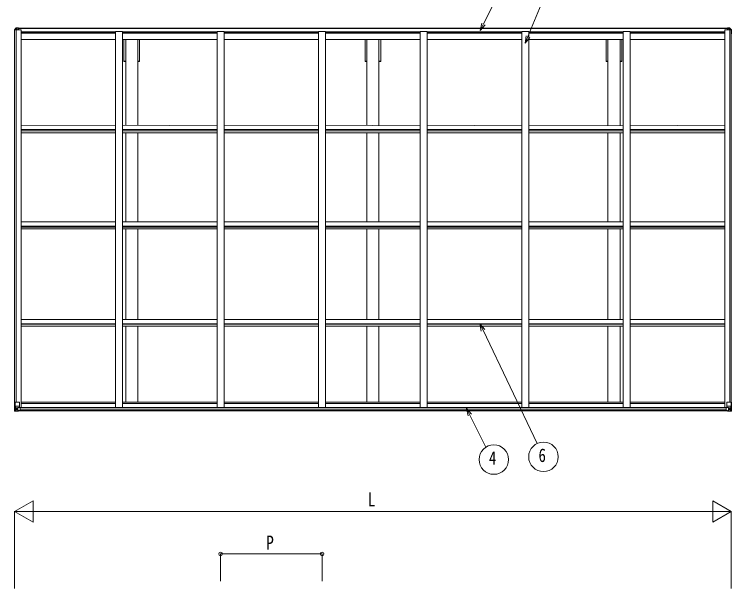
# Model space of a CAD drawing. Units: millimetres, scale not verified. Extents: x -12615 to 12615, y -8910 to 8910.
# Drawn here: x -1430 to 3628, y -1226 to 2825 of the extents above; entities that cross this region are included whole.
import ezdxf
from ezdxf.enums import TextEntityAlignment as Align

# ---------------------------------------------------------------- set-up
doc = ezdxf.new("R2010")
doc.units = ezdxf.units.MM
doc.header["$LTSCALE"] = 30
doc.layers.add('0-3_YKK_11', color=134, linetype='Continuous')
for name, color, linetype, lineweight in [('0-5_YKK_13', 120, 'Continuous', 18), ('0-6_YKK_A1', 120, 'Continuous', 18), ('0-7_YKK_D', 200, 'Continuous', 18)]:
    doc.layers.add(name, color=color, linetype=linetype, lineweight=lineweight)
doc.styles.add('ＭＳ ゴシック', font='')
doc.styles.get('ＭＳ ゴシック').set_extended_font_data('MS Gothic')

msp = doc.modelspace()

# ---------------------------------------------------------------- linework, layer by layer
at = {"layer": '0-3_YKK_11'}
for p, q in [((-644.14, 2492.1), (-656.64, 2492.1)), ((-546.64, 2492.1), (-559.14, 2492.1)), ((1055.86, 2492.1), (1043.36, 2492.1)), ((1153.36, 2492.1), (1140.86, 2492.1)), ((2755.86, 2492.1), (2743.36, 2492.1)), ((2853.36, 2492.1), (2840.86, 2492.1))]:
    msp.add_line(p, q, dxfattribs=at)
at = {"layer": '0-5_YKK_13'}
for p, q in [((-1429.64, 2715.85), (-1429.64, 2716.37)), ((-1429.64, 2714.51), (-1429.64, 2715.85)), ((-1429.64, 2704.01), (-1429.64, 2714.51)), ((-1429.41, 2717.01), (-1419.44, 2728.97)), ((-1427.64, 2714.01), (-1429.14, 2714.01)), ((-1428.14, 2711.01), (-1427.64, 2714.01)), ((-1428.14, 2711.01), (-1428.14, 2704.01)), ((-1427.64, 2704.01), (-1428.14, 2704.01)), ((-1418.74, 2729.33), (-1407.64, 2730.01)), ((-1415.12, 2723.8), (-1415.12, 2724.76)), ((-1407.64, 2730.01), (-1401.68, 2730.37)), ((-1401.68, 2730.37), (-1401.67, 2730.37)), ((-1401.14, 2729.87), (-1401.14, 2715.6)), ((3597.86, 2729.87), (3597.86, 2715.6)), ((3598.4, 2730.37), (3598.39, 2730.37)), ((3604.36, 2730.01), (3598.4, 2730.37)), ((3615.45, 2729.33), (3604.36, 2730.01)), ((3611.83, 2723.8), (3611.83, 2724.76)), ((3626.13, 2717.01), (3616.16, 2728.97)), ((3624.36, 2714.01), (3625.86, 2714.01)), ((3624.86, 2711.01), (3624.36, 2714.01)), ((3624.36, 2704.01), (3624.86, 2704.01)), ((3624.86, 2711.01), (3624.86, 2704.01)), ((3626.36, 2715.85), (3626.36, 2716.37)), ((3626.36, 2714.51), (3626.36, 2715.85)), ((3626.36, 2704.01), (3626.36, 2714.51)), ((-1427.7, 88.78), (-1394.7, 88.78)), ((-1427.7, 28.07), (-1427.7, 88.78)), ((-1424.86, 88.78), (-1424.86, 28.19)), ((-1424.31, 61.9), (-1417.7, 62.11)), ((-1424.31, 61.9), (-1420.17, 49.81)), ((-1417.7, 62.11), (-1393.7, 62.11)), ((-1405.7, 52.56), (-1399.2, 52.56)), ((-1405.7, 52.56), (-1405.7, 25.78)), ((-1394.53, 54.42), (-1404.88, 52.77)), ((-1404.88, 52.77), (-1404.88, 52.56)), ((-1402.18, 52.56), (-1394.53, 53.79)), ((-1399.2, 52.56), (-1390.2, 52.53)), ((-1394.53, 53.79), (-1394.53, 54.42)), ((-1393.7, 87.78), (-1393.7, 54.68)), ((-1389.2, 51.62), (-1389.2, 31.47)), ((3589.4, 51.62), (3589.4, 31.47)), ((3599.4, 52.56), (3590.4, 52.53)), ((3593.9, 87.78), (3593.9, 54.68)), ((3617.9, 62.11), (3593.9, 62.11)), ((3594.72, 54.42), (3605.07, 52.77)), ((3594.72, 53.79), (3594.72, 54.42)), ((3602.37, 52.56), (3594.72, 53.79)), ((3627.9, 88.78), (3594.9, 88.78)), ((3605.9, 52.56), (3599.4, 52.56)), ((3605.07, 52.77), (3605.07, 52.56)), ((3605.9, 52.56), (3605.9, 25.78)), ((3624.51, 61.9), (3617.9, 62.11)), ((3624.51, 61.9), (3620.36, 49.81)), ((3625.05, 88.78), (3625.05, 28.19)), ((3627.9, 28.07), (3627.9, 88.78)), ((-1426.77, 27.11), (-1426.77, 27.06)), ((-1417.8, 26.68), (-1425.72, 27.15)), ((-1424.86, 28.12), (-1424.86, 28.19)), ((-1420.89, 31.57), (-1423.63, 27.9)), ((-1417.7, 48.58), (-1420.04, 48.55)), ((-1420.04, 48.55), (-1420.04, 35.07)), ((-1420.04, 35.07), (-1417.7, 35.02)), ((-1417.7, 48.58), (-1417.7, 48.58)), ((-1405.7, 48.58), (-1417.7, 48.58)), ((-1417.7, 35.02), (-1405.7, 35.02)), ((-1405.7, 25.89), (-1417.7, 26.67)), ((-1413.18, 42.22), (-1413.18, 43.18)), ((-1399.2, 25.38), (-1399.2, 31.32)), ((-1390.2, 30.75), (-1399.2, 30.7)), ((3590.4, 30.75), (3599.4, 30.7)), ((3599.4, 25.38), (3599.4, 31.32)), ((3605.9, 48.58), (3617.9, 48.58)), ((3617.9, 35.02), (3605.9, 35.02)), ((3605.9, 25.89), (3617.9, 26.67)), ((3613.38, 42.22), (3613.38, 43.18)), ((3617.9, 48.58), (3617.9, 48.58)), ((3617.9, 48.58), (3620.23, 48.55)), ((3620.23, 35.07), (3617.9, 35.02)), ((3617.99, 26.68), (3625.91, 27.15)), ((3620.23, 48.55), (3620.23, 35.07)), ((3621.08, 31.57), (3623.82, 27.9)), ((3625.05, 28.12), (3625.05, 28.19)), ((3626.96, 27.11), (3626.96, 27.06))]:
    msp.add_line(p, q, dxfattribs=at)
for points in [[(-1416.08, 2721.88), (-1417.04, 2721.88), (-1417.04, 2722.84), (-1416.08, 2722.84)], [(-1415.12, 2724.76), (-1414.16, 2724.76), (-1414.16, 2723.8)], [(-1414.16, 2720.92), (-1414.16, 2719.96), (-1415.12, 2719.96), (-1415.12, 2720.92)], [(-1413.2, 2722.84), (-1412.24, 2722.84), (-1412.24, 2721.88), (-1413.2, 2721.88)], [(3609.91, 2722.84), (3608.95, 2722.84), (3608.95, 2721.88), (3609.91, 2721.88)], [(3611.83, 2724.76), (3610.87, 2724.76), (3610.87, 2723.8)], [(3610.87, 2720.92), (3610.87, 2719.96), (3611.83, 2719.96), (3611.83, 2720.92)], [(3612.79, 2721.88), (3613.75, 2721.88), (3613.75, 2722.84), (3612.79, 2722.84)], [(-1426.77, 27.06), (-1417.7, 26.51), (-1399.2, 25.38)], [(-1414.14, 40.3), (-1415.1, 40.3), (-1415.1, 41.26), (-1414.14, 41.26)], [(-1413.18, 43.18), (-1412.22, 43.18), (-1412.22, 42.22)], [(-1412.22, 39.34), (-1412.22, 38.38), (-1413.18, 38.38), (-1413.18, 39.34)], [(-1411.26, 41.26), (-1410.3, 41.26), (-1410.3, 40.3), (-1411.26, 40.3)], [(-1389.2, 31.47), (-1389.22, 31.36), (-1399.2, 31.32)], [(3589.4, 31.47), (3589.41, 31.36), (3599.4, 31.32)], [(3626.96, 27.06), (3617.9, 26.51), (3599.4, 25.38)], [(3611.46, 41.26), (3610.5, 41.26), (3610.5, 40.3), (3611.46, 40.3)], [(3613.38, 43.18), (3612.42, 43.18), (3612.42, 42.22)], [(3612.42, 39.34), (3612.42, 38.38), (3613.38, 38.38), (3613.38, 39.34)], [(3614.34, 40.3), (3615.3, 40.3), (3615.3, 41.26), (3614.34, 41.26)]]:
    msp.add_lwpolyline(points, dxfattribs=at)
for centre in [(-1414.64, 2722.36), (3611.35, 2722.36), (-1412.7, 40.78), (3612.9, 40.78)]:
    msp.add_circle(centre, 5.3, dxfattribs=at)
for centre, radius, start, end in [((-1428.64, 2716.37), 1, 140.19443, 180), ((-1429.14, 2714.51), 0.5, 180, 270), ((-1227.64, 2704.01), 202, 180, 188.0693), ((-1227.64, 2704.01), 200.5, 180, 184.04721), ((-1418.67, 2728.33), 1, 93.5, 140.19443), ((-1416.08, 2723.8), 0.96, 270, 0), ((-1416.08, 2720.92), 0.96, 0, 90), ((-1413.2, 2723.8), 0.96, 180, 270), ((-1413.2, 2720.92), 0.96, 90, 180), ((-1401.65, 2729.87), 0.497, 1.37294, 93.05591), ((-1401.64, 2729.87), 0.5, 0, 93.5), ((3598.36, 2729.87), 0.5, 86.5, 180), ((3598.37, 2729.87), 0.497, 86.94409, 178.62706), ((3609.91, 2723.8), 0.96, 270, 0), ((3609.91, 2720.92), 0.96, 0, 90), ((3612.79, 2723.8), 0.96, 180, 270), ((3612.79, 2720.92), 0.96, 90, 180), ((3615.39, 2728.33), 1, 39.80557, 86.5), ((3424.36, 2704.01), 202, 351.9307, 0), ((3424.36, 2704.01), 200.5, 355.95279, 0), ((3625.86, 2714.51), 0.5, 270, 0), ((3625.36, 2716.37), 1, 0, 39.80557), ((-1404.77, 51.84), 0.937, 96.73234, 129.06602), ((-1394.7, 87.78), 1, 0, 90), ((-1394.64, 55.35), 0.937, 276.73234, 357.67791), ((-1394.64, 54.72), 0.937, 276.73234, 357.67791), ((3594.83, 55.35), 0.937, 182.32209, 263.26766), ((3594.83, 54.72), 0.937, 182.32209, 263.26766), ((3594.9, 87.78), 1, 90, 180), ((3604.96, 51.84), 0.937, 50.93398, 83.26766), ((-1426.71, 28.11), 0.999, 180.04917, 266.5576), ((-1426.71, 28.07), 0.999, 180.04917, 266.5576), ((-1426.7, 28.06), 1, 179.99921, 266.49983), ((-1425.55, 14.46), 12.7, 84.89689, 90.75534), ((-1423.58, 28.07), 1.28, 177.54105, 228.82169), ((-1414.14, 42.22), 0.96, 270, 0), ((-1414.14, 39.34), 0.96, 0, 90), ((-1411.26, 42.22), 0.96, 180, 270), ((-1411.26, 39.34), 0.96, 90, 180), ((3611.46, 42.22), 0.96, 270, 0), ((3611.46, 39.34), 0.96, 0, 90), ((3614.34, 42.22), 0.96, 180, 270), ((3614.34, 39.34), 0.96, 90, 180), ((3623.77, 28.07), 1.28, 311.17831, 2.45895), ((3625.74, 14.46), 12.7, 89.24466, 95.10311), ((3626.9, 28.11), 0.999, 273.4424, 359.95083), ((3626.9, 28.07), 0.999, 273.4424, 359.95083), ((3626.9, 28.06), 1, 273.50017, 0.00079)]:
    msp.add_arc(centre, radius, start, end, dxfattribs=at)
for centre, major_axis, ratio, start_param, end_param in [((-1402.14, 2729.84), (-1, -0.03), 0.086742, 3.1389198, 3.3131239), ((3598.86, 2729.84), (1, -0.03), 0.086742, 2.9700614, 3.1442655), ((-1423.59, 59.55), (0.85, -2.32), 0.403757, 3.0087805, 3.9744392), ((-1390.2, 51.62), (1, -0.021), 0.906239, 0.0187047, 1.589501), ((3590.4, 51.62), (-1, -0.021), 0.906239, 4.6936843, 6.2644806), ((3623.79, 59.55), (-0.85, -2.32), 0.403757, 2.3087461, 3.2744049), ((-1424.77, 26.99), (2, -0.12), 0.060933, 2.0712557, 3.1453404), ((-1225.77, 14.75), (201, -12.36), 0.060933, 3.1453404, 3.145839), ((-1424.57, 30.08), (-0.02, -3), 0.466854, 0.125683, 0.7596956), ((-1422.91, 35.16), (0.03, -5), 0.573921, 0.7672717, 1.551125), ((-1421.44, 48.52), (0, -3), 0.468246, 1.5772882, 2.0127935), ((-1499.45, 35.02), (81.75, 0), 0.061163, 6.2824128, 6.2831853), ((-1390.2, 31.46), (1, 0.012), 0.707053, 4.7036637, 6.124411), ((3590.4, 31.46), (-1, 0.012), 0.707053, 0.1587743, 1.5795216), ((3699.64, 35.02), (-81.75, 0), 0.061163, 0, 0.0007725), ((3621.63, 48.52), (0, -3), 0.468246, 4.2703918, 4.7058971), ((3623.1, 35.16), (-0.03, -5), 0.573921, 4.7320603, 5.5159136), ((3624.77, 30.08), (0.02, -3), 0.466854, 5.5234897, 6.1575023), ((3624.96, 26.99), (-2, -0.12), 0.060933, 3.1378449, 4.2119296), ((3425.96, 14.75), (-201, -12.36), 0.060933, 3.1373463, 3.1378449)]:
    msp.add_ellipse(centre, major_axis=major_axis, ratio=ratio, start_param=start_param, end_param=end_param, dxfattribs=at)
at = {"layer": '0-6_YKK_A1'}
for p, q in [((-1427.64, 88.78), (-1427.64, 2715.6)), ((-1427.64, 2715.6), (-1382.64, 2715.6)), ((-1417.94, 88.78), (-1417.94, 2715.6)), ((-1401.14, 2727.6), (3597.86, 2727.6)), ((-1401.14, 2726.2), (3597.86, 2726.2)), ((-1382.64, 52.76), (-1382.64, 2715.6)), ((-1382.64, 2702.06), (-716.64, 2702.06)), ((-1382.64, 2700.6), (-716.64, 2700.6)), ((-1382.64, 2692.6), (-716.64, 2692.6)), ((-716.64, 52.76), (-716.64, 2704.6)), ((-716.64, 2704.6), (-666.64, 2704.6)), ((-666.64, 52.76), (-666.64, 2704.6)), ((-666.64, 2702.06), (-0.64, 2702.06)), ((-666.64, 2700.6), (-0.64, 2700.6)), ((-666.64, 2692.6), (-0.64, 2692.6)), ((-0.64, 52.76), (-0.64, 2704.6)), ((-0.64, 2704.6), (49.36, 2704.6)), ((49.36, 52.76), (49.36, 2704.6)), ((49.36, 2702.06), (715.36, 2702.06)), ((49.36, 2700.6), (715.36, 2700.6)), ((49.36, 2692.6), (715.36, 2692.6)), ((715.36, 52.76), (715.36, 2704.6)), ((715.36, 2704.6), (765.36, 2704.6)), ((765.36, 52.76), (765.36, 2704.6)), ((765.36, 2702.06), (1431.36, 2702.06)), ((765.36, 2700.6), (1431.36, 2700.6)), ((765.36, 2692.6), (1431.36, 2692.6)), ((1431.36, 52.76), (1431.36, 2704.6)), ((1431.36, 2704.6), (1481.36, 2704.6)), ((1481.36, 52.76), (1481.36, 2704.6)), ((1481.36, 2702.06), (2147.36, 2702.06)), ((1481.36, 2700.6), (2147.36, 2700.6)), ((1481.36, 2692.6), (2147.36, 2692.6)), ((2147.36, 52.76), (2147.36, 2704.6)), ((2147.36, 2704.6), (2197.36, 2704.6)), ((2197.36, 52.76), (2197.36, 2704.6)), ((2197.36, 2702.06), (2863.36, 2702.06)), ((2197.36, 2700.6), (2863.36, 2700.6)), ((2197.36, 2692.6), (2863.36, 2692.6)), ((2863.36, 52.76), (2863.36, 2704.6)), ((2863.36, 2704.6), (2913.36, 2704.6)), ((2913.36, 52.76), (2913.36, 2704.6)), ((2913.36, 2702.06), (3579.36, 2702.06)), ((2913.36, 2700.6), (3579.36, 2700.6)), ((2913.36, 2692.6), (3579.36, 2692.6)), ((3579.36, 52.76), (3579.36, 2715.6)), ((3624.36, 2715.6), (3579.36, 2715.6)), ((3614.66, 88.78), (3614.66, 2715.6)), ((3624.36, 88.78), (3624.36, 2715.6)), ((-1382.64, 2649), (-716.64, 2649)), ((-1382.64, 2647.6), (-716.64, 2647.6)), ((-666.64, 2649), (-0.64, 2649)), ((-666.64, 2647.6), (-0.64, 2647.6)), ((-656.64, 2647.6), (-656.64, 2492.1)), ((-644.14, 2042.81), (-644.14, 2647.6)), ((-559.14, 2042.55), (-559.14, 2647.6)), ((-546.64, 2647.6), (-546.64, 2492.1)), ((49.36, 2649), (715.36, 2649)), ((49.36, 2647.6), (715.36, 2647.6)), ((765.36, 2649), (1431.36, 2649)), ((765.36, 2647.6), (1431.36, 2647.6)), ((1043.36, 2647.6), (1043.36, 2492.1)), ((1055.86, 2042.81), (1055.86, 2647.6)), ((1140.86, 2042.55), (1140.86, 2647.6)), ((1153.36, 2647.6), (1153.36, 2492.1)), ((1481.36, 2649), (2147.36, 2649)), ((1481.36, 2647.6), (2147.36, 2647.6)), ((2197.36, 2649), (2863.36, 2649)), ((2197.36, 2647.6), (2863.36, 2647.6)), ((2743.36, 2647.6), (2743.36, 2492.1)), ((2755.86, 2042.81), (2755.86, 2647.6)), ((2840.86, 2042.55), (2840.86, 2647.6)), ((2853.36, 2647.6), (2853.36, 2492.1)), ((2913.36, 2649), (3579.36, 2649)), ((2913.36, 2647.6), (3579.36, 2647.6)), ((-1382.24, 2043.01), (-716.64, 2039.8)), ((-666.64, 2043.01), (-0.64, 2039.8)), ((49.36, 2043.01), (715.36, 2039.8)), ((765.36, 2043.01), (1431.36, 2039.8)), ((1481.36, 2043.01), (2147.36, 2039.8)), ((2197.36, 2043.01), (2863.36, 2039.8)), ((2913.36, 2043.01), (3579.36, 2039.8)), ((-1382.24, 2012.97), (-716.64, 2012.97)), ((-1382.24, 2002.75), (-716.64, 2002.75)), ((-1382.24, 1989.95), (-716.64, 1989.95)), ((-666.64, 2012.97), (-0.64, 2012.97)), ((-666.64, 2002.75), (-0.64, 2002.75)), ((-666.64, 1989.95), (-0.64, 1989.95)), ((-644.14, 1361.39), (-644.14, 1989.88)), ((-559.14, 1361.39), (-559.14, 1989.88)), ((49.36, 2012.97), (715.36, 2012.97)), ((49.36, 2002.75), (715.36, 2002.75)), ((49.36, 1989.95), (715.36, 1989.95)), ((765.36, 2012.97), (1431.36, 2012.97)), ((765.36, 2002.75), (1431.36, 2002.75)), ((765.36, 1989.95), (1431.36, 1989.95)), ((1055.86, 1361.39), (1055.86, 1989.88)), ((1140.86, 1361.39), (1140.86, 1989.88)), ((1481.36, 2012.97), (2147.36, 2012.97)), ((1481.36, 2002.75), (2147.36, 2002.75)), ((1481.36, 1989.95), (2147.36, 1989.95)), ((2197.36, 2012.97), (2863.36, 2012.97)), ((2197.36, 2002.75), (2863.36, 2002.75)), ((2197.36, 1989.95), (2863.36, 1989.95)), ((2755.86, 1361.39), (2755.86, 1989.88)), ((2840.86, 1361.39), (2840.86, 1989.88)), ((2913.36, 2012.97), (3579.36, 2012.97)), ((2913.36, 2002.75), (3579.36, 2002.75)), ((2913.36, 1989.95), (3579.36, 1989.95)), ((-1382.24, 1361.4), (-716.64, 1361.4)), ((-1382.24, 1332.01), (-716.64, 1332.01)), ((-1382.24, 1324.74), (-716.64, 1324.74)), ((-666.64, 1361.4), (-0.64, 1361.4)), ((-666.64, 1332.01), (-0.64, 1332.01)), ((-666.64, 1324.74), (-0.64, 1324.74)), ((49.36, 1361.4), (715.36, 1361.4)), ((49.36, 1332.01), (715.36, 1332.01)), ((49.36, 1324.74), (715.36, 1324.74)), ((765.36, 1361.4), (1431.36, 1361.4)), ((765.36, 1332.01), (1431.36, 1332.01)), ((765.36, 1324.74), (1431.36, 1324.74)), ((1481.36, 1361.4), (2147.36, 1361.4)), ((1481.36, 1332.01), (2147.36, 1332.01)), ((1481.36, 1324.74), (2147.36, 1324.74)), ((2197.36, 1361.4), (2863.36, 1361.4)), ((2197.36, 1332.01), (2863.36, 1332.01)), ((2197.36, 1324.74), (2863.36, 1324.74)), ((2913.36, 1361.4), (3579.36, 1361.4)), ((2913.36, 1332.01), (3579.36, 1332.01)), ((2913.36, 1324.74), (3579.36, 1324.74)), ((-1382.24, 1311.81), (-716.64, 1311.81)), ((-666.64, 1311.81), (-0.64, 1311.81)), ((-644.14, 672.31), (-644.14, 1311.76)), ((-559.14, 672.31), (-559.14, 1311.76)), ((49.36, 1311.81), (715.36, 1311.81)), ((765.36, 1311.81), (1431.36, 1311.81)), ((1055.86, 672.31), (1055.86, 1311.76)), ((1140.86, 672.31), (1140.86, 1311.76)), ((1481.36, 1311.81), (2147.36, 1311.81)), ((2197.36, 1311.81), (2863.36, 1311.81)), ((2755.86, 672.31), (2755.86, 1311.76)), ((2840.86, 672.31), (2840.86, 1311.76)), ((2913.36, 1311.81), (3579.36, 1311.81)), ((-716.64, 672.32), (-1382.24, 672.32)), ((-0.64, 672.32), (-666.64, 672.32)), ((715.36, 672.32), (49.36, 672.32)), ((1431.36, 672.32), (765.36, 672.32)), ((2147.36, 672.32), (1481.36, 672.32)), ((2863.36, 672.32), (2197.36, 672.32)), ((3579.36, 672.32), (2913.36, 672.32)), ((-1382.24, 642.53), (-716.64, 642.53)), ((-1382.24, 638.63), (-716.64, 638.63)), ((-1382.24, 625.65), (-716.64, 625.65)), ((-666.64, 642.53), (-0.64, 642.53)), ((-666.64, 638.63), (-0.64, 638.63)), ((-666.64, 625.65), (-0.64, 625.65)), ((-644.14, 89.99), (-644.14, 625.61)), ((-559.14, 89.99), (-559.14, 625.61)), ((49.36, 642.53), (715.36, 642.53)), ((49.36, 638.63), (715.36, 638.63)), ((49.36, 625.65), (715.36, 625.65)), ((765.36, 642.53), (1431.36, 642.53)), ((765.36, 638.63), (1431.36, 638.63)), ((765.36, 625.65), (1431.36, 625.65)), ((1055.86, 89.99), (1055.86, 625.61)), ((1140.86, 89.99), (1140.86, 625.61)), ((1481.36, 642.53), (2147.36, 642.53)), ((1481.36, 638.63), (2147.36, 638.63)), ((1481.36, 625.65), (2147.36, 625.65)), ((2197.36, 642.53), (2863.36, 642.53)), ((2197.36, 638.63), (2863.36, 638.63)), ((2197.36, 625.65), (2863.36, 625.65)), ((2755.86, 89.99), (2755.86, 625.61)), ((2840.86, 89.99), (2840.86, 625.61)), ((2913.36, 642.53), (3579.36, 642.53)), ((2913.36, 638.63), (3579.36, 638.63)), ((2913.36, 625.65), (3579.36, 625.65)), ((-1400.97, 52.76), (3601.16, 52.76)), ((-716.64, 89.99), (-1382.64, 89.99)), ((-716.64, 80.86), (-1382.64, 80.86)), ((-0.64, 89.99), (-666.64, 89.99)), ((-0.64, 80.86), (-666.64, 80.86)), ((715.36, 89.99), (49.36, 89.99)), ((715.36, 80.86), (49.36, 80.86)), ((1431.36, 89.99), (765.36, 89.99)), ((1431.36, 80.86), (765.36, 80.86)), ((2147.36, 89.99), (1481.36, 89.99)), ((2147.36, 80.86), (1481.36, 80.86)), ((2863.36, 89.99), (2197.36, 89.99)), ((2863.36, 80.86), (2197.36, 80.86)), ((3579.36, 89.99), (2913.36, 89.99)), ((3579.36, 80.86), (2913.36, 80.86)), ((-1399.2, 27.31), (3599.4, 27.31)), ((-1389.2, 50.4), (3589.4, 50.4)), ((-1389.2, 34.75), (3589.4, 34.75))]:
    msp.add_line(p, q, dxfattribs=at)
at = {"layer": '0-7_YKK_D'}
for p, q in [((-1427.64, -681.4), (-1297.74, -606.4)), ((-1297.74, -756.4), (-1297.74, -606.4)), ((3624.36, -681.4), (3494.45, -606.4)), ((3494.45, -606.4), (3494.45, -756.4)), ((-1427.64, -1226.26), (-1427.64, -680.4)), ((-1427.64, -681.4), (-1297.74, -756.4)), ((-1427.64, -681.4), (-1167.83, -681.4)), ((-1277.64, -681.4), (3474.36, -681.4)), ((3624.36, -681.4), (3364.55, -681.4)), ((3624.36, -681.4), (3494.45, -756.4)), ((3624.36, -1226.26), (3624.36, -680.4)), ((24.16, -1172.26), (24.16, -980.4)), ((24.16, -981.4), (740.16, -981.4)), ((740.16, -1172.26), (740.16, -980.4))]:
    msp.add_line(p, q, dxfattribs=at)
for points in [[(1855.73, 2711.85), (1878.32, 2757.58), (1947.63, 2897.93)], [(2171.99, 2621.04), (2191.4, 2668.21), (2284.72, 2895)], [(1890.57, 2751.53), (1855.73, 2711.85), (1866.06, 2763.63)], [(2204.03, 2663.01), (2171.99, 2621.04), (2178.76, 2673.41)], [(1862.38, 590.62), (1852.73, 642.53), (1887.04, 602.39)], [(1852.73, 642.53), (1874.71, 596.51), (2256.07, -202.21)], [(1769.59, -7.35), (1758.95, 44.37), (1794.02, 4.9)], [(1758.95, 44.37), (1781.81, -1.22), (1895.46, -227.92)]]:
    msp.add_lwpolyline(points, dxfattribs=at)
for centre, radius in [((2300.88, -296.06), 104), ((1951.32, -315.65), 104), ((24.16, -981.4), 12.75), ((740.16, -981.4), 12.75)]:
    msp.add_circle(centre, radius, dxfattribs=at)

# ---------------------------------------------------------------- texts
at = {"layer": '0-7_YKK_D', "style": 'ＭＳ ゴシック', "width": 0.8}
for s, height, p in [('6', 95.31, (2266.21, -361.06)), ('4', 95.31, (1916.66, -380.65)), ('L', 98.97, (1062.36, -676.06)), ('P', 98.97, (346.16, -980.4))]:
    msp.add_text(s, height=height, dxfattribs=at).set_placement(p, align=Align.BOTTOM_LEFT)

doc.saveas('drawing.dxf')
